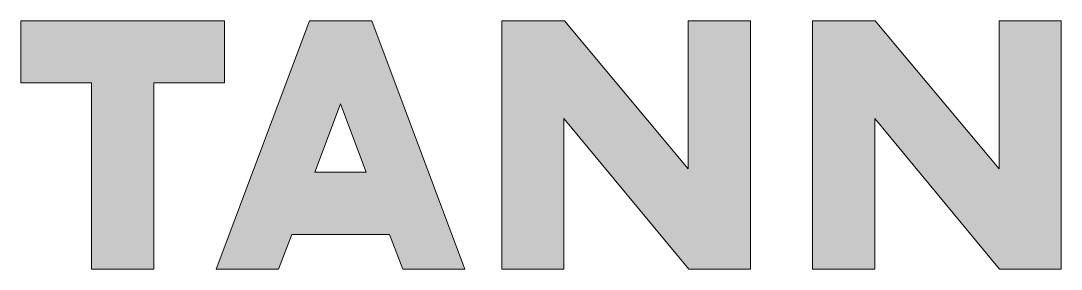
# Model space of a CAD drawing. Header units: inches. Extents: x 2.8 to 82.8, y -21.5 to -2.4.
import ezdxf

# ---------------------------------------------------------------- set-up
doc = ezdxf.new("R2010")
doc.units = ezdxf.units.IN
doc.header["$MEASUREMENT"] = 0
doc.layers.add('Layer 1', color=7, linetype='Continuous')

msp = doc.modelspace()

# ---------------------------------------------------------------- hatches: boundary and pattern name
at = {"layer": 'Layer 1'}
h = msp.add_hatch(color=7, dxfattribs=at)
h.dxf.hatch_style = 2
h.paths.add_polyline_path([(18.497, -2.366), (13.068, -2.366), (8.289, -2.366), (2.822, -2.366), (2.822, -7.145), (8.27, -7.145), (8.27, -21.481), (13.049, -21.481), (13.049, -7.145), (18.497, -7.145)])
h = msp.add_hatch(color=7, dxfattribs=at)
h.dxf.hatch_style = 2
h.paths.add_polyline_path([(32.192, -21.481), (36.971, -21.481), (29.803, -2.366), (25.024, -2.366), (17.855, -21.481), (22.634, -21.481), (23.652, -18.805), (31.175, -18.805)])
h.paths.add_polyline_path([(25.44, -14.026), (27.413, -8.751), (29.387, -14.026)])
h = msp.add_hatch(color=7, dxfattribs=at)
h.dxf.hatch_style = 2
h.paths.add_polyline_path([(54.148, -2.366), (54.148, -13.755), (44.632, -2.366), (39.811, -2.366), (39.811, -21.481), (44.59, -21.481), (44.59, -9.894), (54.19, -21.481), (58.927, -21.481), (58.927, -2.366)])
h = msp.add_hatch(color=7, dxfattribs=at)
h.dxf.hatch_style = 2
h.paths.add_polyline_path([(78.043, -2.366), (78.043, -13.755), (68.527, -2.366), (63.706, -2.366), (63.706, -21.481), (68.485, -21.481), (68.485, -9.894), (78.085, -21.481), (82.822, -21.481), (82.822, -2.366)])

# ---------------------------------------------------------------- linework, layer by layer
at = {"layer": 'Layer 1', "lineweight": 0}
for points in [[(18.497, -2.366), (13.068, -2.366), (8.289, -2.366), (2.822, -2.366), (2.822, -7.145), (8.27, -7.145), (8.27, -21.481), (13.049, -21.481), (13.049, -7.145), (18.497, -7.145), (18.497, -2.366)], [(32.192, -21.481), (36.971, -21.481), (29.803, -2.366), (25.024, -2.366), (17.855, -21.481), (22.634, -21.481), (23.652, -18.805), (31.175, -18.805), (32.192, -21.481)], [(54.148, -2.366), (54.148, -13.755), (44.632, -2.366), (39.811, -2.366), (39.811, -21.481), (44.59, -21.481), (44.59, -9.894), (54.19, -21.481), (58.927, -21.481), (58.927, -2.366), (54.148, -2.366)], [(78.043, -2.366), (78.043, -13.755), (68.527, -2.366), (63.706, -2.366), (63.706, -21.481), (68.485, -21.481), (68.485, -9.894), (78.085, -21.481), (82.822, -21.481), (82.822, -2.366), (78.043, -2.366)], [(25.44, -14.026), (27.413, -8.751), (29.387, -14.026), (25.44, -14.026)]]:
    msp.add_lwpolyline(points, dxfattribs=at)

doc.saveas('drawing.dxf')
